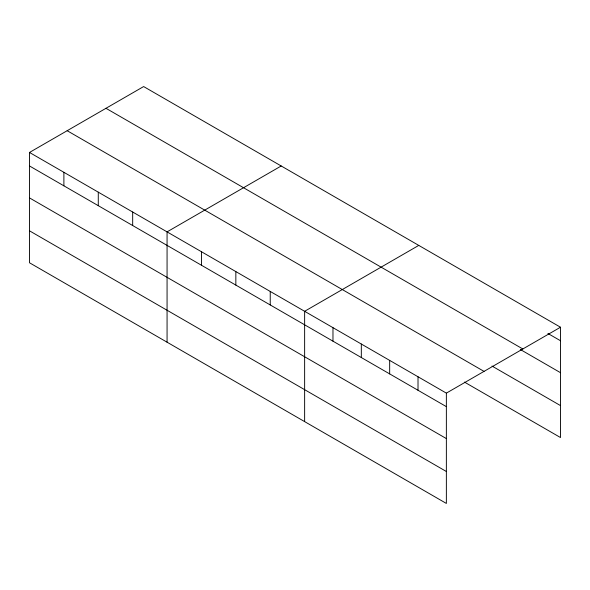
<?xml version="1.0" encoding="UTF-8"?>
<svg xmlns="http://www.w3.org/2000/svg" width="590" height="590" viewBox="0 0 590 590"><rect width="100%" height="100%" fill="white"/><g stroke="black" fill="none" stroke-linecap="round" stroke-linejoin="round"><path stroke-width="0.89" d="M29.5 152.456L446.365 393.132L446.365 503.44L29.5 262.771L29.5 152.456L143.636 86.56L560.5 327.229L560.5 437.544L464.433 382.084M281.201 165.982L167.066 231.877L167.066 342.193M418.767 245.403L304.632 311.299L304.632 421.614M446.365 393.132L560.5 327.229M547.904 333.468L560.5 340.74M105.971 108.302L522.836 348.978M520.343 349.501L560.5 372.688M491.994 366.051L560.5 405.596M67.164 130.707L484.029 371.383M29.5 165.967L446.365 406.635M29.5 197.908L446.365 438.584M29.5 230.823L446.365 471.499M418.015 376.767L418.015 390.27M389.666 360.394L389.666 373.905M361.323 344.029L361.323 357.54M332.974 327.664L332.974 341.175M270.235 291.445L270.235 304.949M235.845 271.592L235.845 285.095M201.456 251.731L201.456 265.242M132.676 212.024L132.676 225.528M98.279 192.17L98.279 205.674M63.89 172.31L63.89 185.821"/></g></svg>
